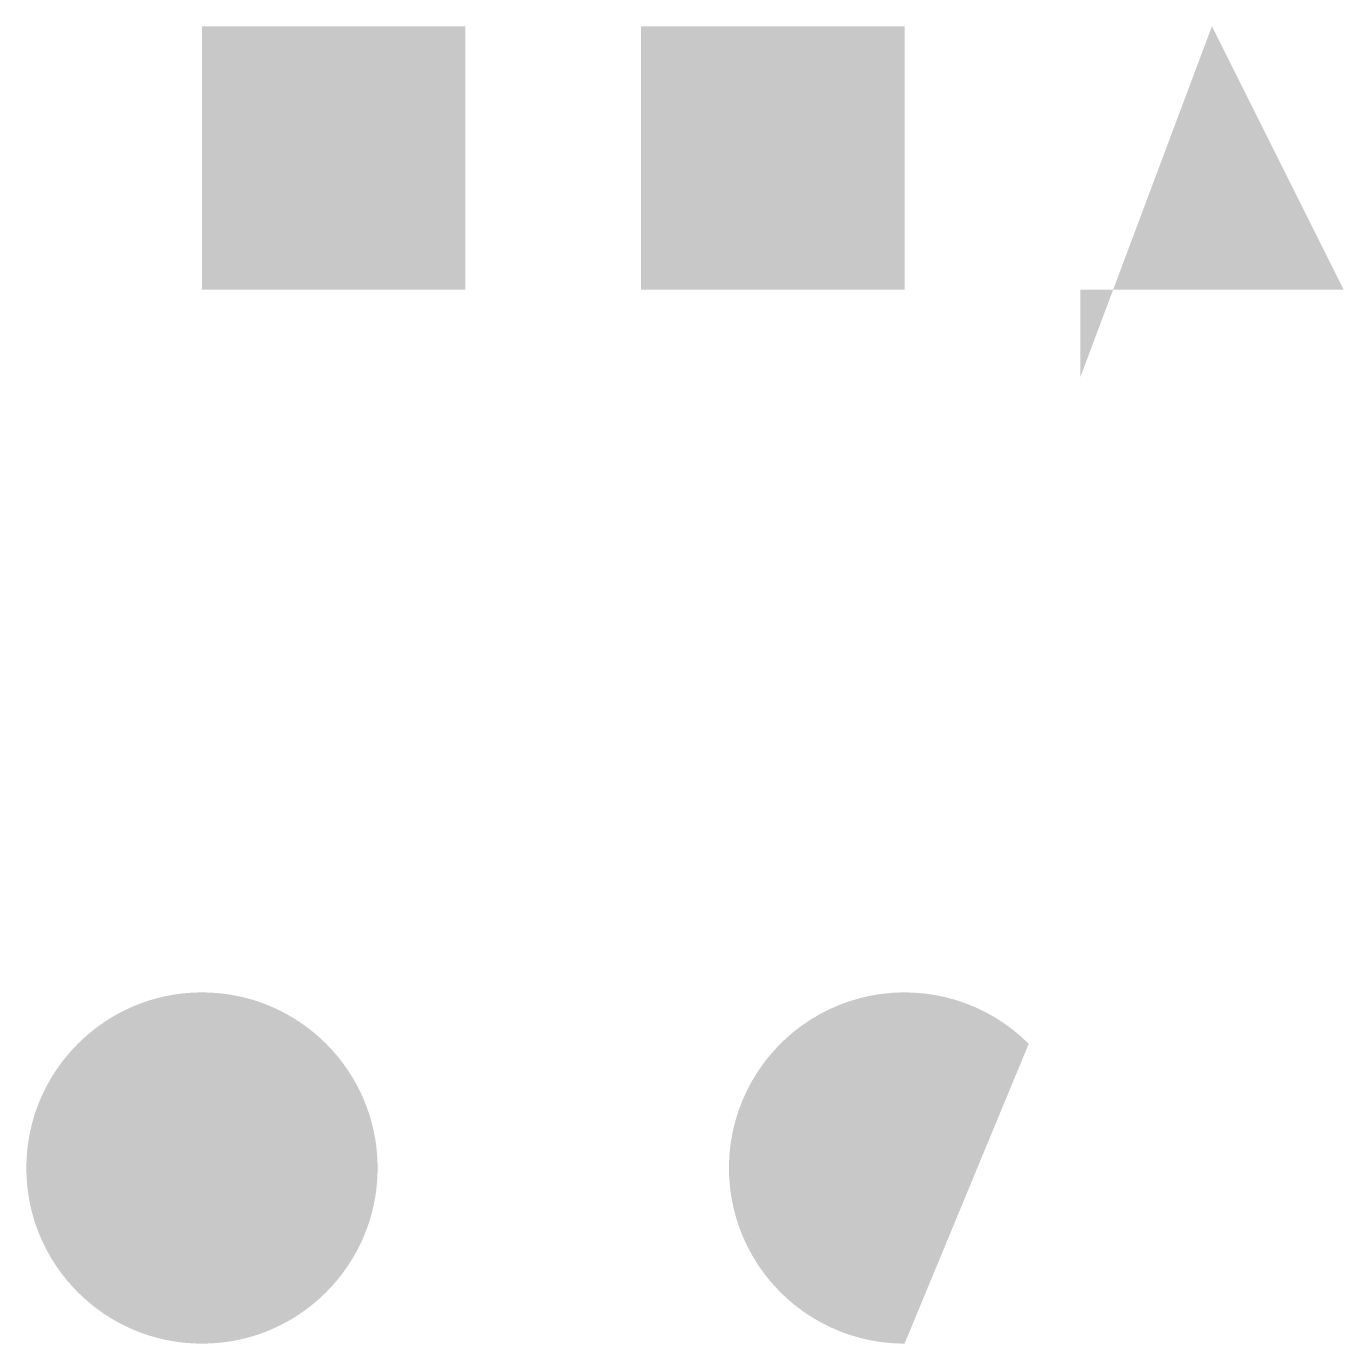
# Model space of a CAD drawing. Units: millimetres at full size, sheet at 1:200. Extents: x -24000 to 6000, y -22000 to 8000.
import ezdxf

# ---------------------------------------------------------------- set-up
doc = ezdxf.new("R2010")
doc.units = ezdxf.units.MM
doc.header["$LTSCALE"] = 200
doc.layers.add('0-0__本体', color=5, linetype='Continuous')

msp = doc.modelspace()

# ---------------------------------------------------------------- hatches: boundary and pattern name
at = {"layer": '0-0__本体'}
for points in [[(-16000, -18000, 1), (-24000, -18000, 1)], [(-1171.6, -15171.6, 0.53451), (-7695.5, -16469.3, 0.53451), (-4000, -22000)]]:
    msp.add_hatch(color=256, dxfattribs=at).paths.add_polyline_path(points)

# ---------------------------------------------------------------- linework, layer by layer
for points in [[(-20000, 2000), (-14000, 2000), (-20000, 8000), (-14000, 8000)], [(-10000, 2000), (-4000, 2000), (-10000, 8000), (-4000, 8000)], [(0, 2000), (6000, 2000), (0, 0), (3000, 8000)]]:
    msp.add_solid(points, dxfattribs=at)

doc.saveas('drawing.dxf')
